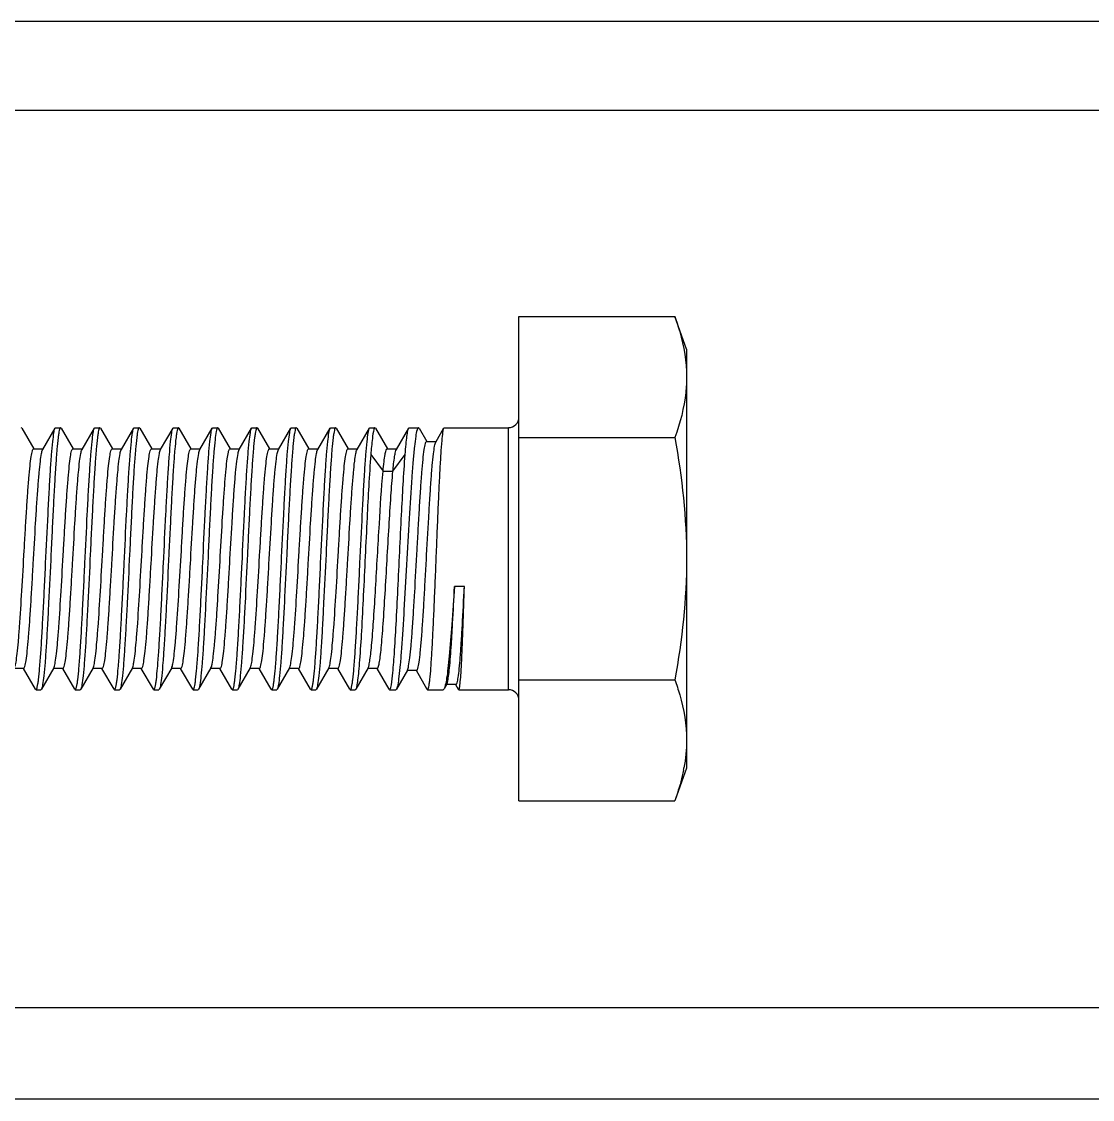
# Model space of a CAD drawing. Extents: x -409572 to -157272, y 600795 to 878326.
# Drawn here: x -392216.6 to -392007.6, y 801113.5 to 801323.7 of the extents above; entities that cross this region are included whole.
import ezdxf

# ---------------------------------------------------------------- set-up
doc = ezdxf.new("R2010")
doc.units = 0
doc.header["$LTSCALE"] = 1000
doc.header["$MEASUREMENT"] = 0
doc.layers.get('0').update_dxf_attribs({"linetype": 'CONTINUOUS'})

msp = doc.modelspace()

# ---------------------------------------------------------------- linework, layer by layer
for p, q in [((-391504.34, 801323.75), (-392408.27, 801323.74)), ((-391504.34, 801306.43), (-392219.41, 801306.43)), ((-392119.51, 801266.18), (-392089.1, 801266.18)), ((-392119.51, 801171.76), (-392119.51, 801266.18)), ((-392086.8, 801259.86), (-392089.1, 801266.18)), ((-392086.8, 801259.86), (-392086.8, 801178.08)), ((-392216.51, 801244.44), (-392216.61, 801244.52)), ((-392216.51, 801244.44), (-392214.16, 801240.38)), ((-392212.43, 801240.28), (-392210.01, 801244.44)), ((-392210.01, 801244.44), (-392209.91, 801244.52)), ((-392209.91, 801244.52), (-392208.95, 801244.52)), ((-392209.91, 801244.52), (-392208.95, 801244.52)), ((-392208.95, 801244.52), (-392208.96, 801244.52)), ((-392208.85, 801244.44), (-392208.95, 801244.52)), ((-392208.85, 801244.44), (-392206.5, 801240.38)), ((-392204.76, 801240.28), (-392202.34, 801244.44)), ((-392202.34, 801244.44), (-392202.24, 801244.52)), ((-392202.24, 801244.52), (-392201.28, 801244.52)), ((-392202.24, 801244.52), (-392201.28, 801244.52)), ((-392201.28, 801244.52), (-392201.29, 801244.52)), ((-392201.18, 801244.44), (-392201.28, 801244.52)), ((-392201.18, 801244.44), (-392198.83, 801240.38)), ((-392197.09, 801240.28), (-392194.67, 801244.44)), ((-392194.67, 801244.44), (-392194.57, 801244.52)), ((-392194.57, 801244.52), (-392193.61, 801244.52)), ((-392194.57, 801244.52), (-392193.61, 801244.52)), ((-392193.61, 801244.52), (-392193.63, 801244.52)), ((-392193.51, 801244.44), (-392193.61, 801244.52)), ((-392193.51, 801244.44), (-392191.16, 801240.38)), ((-392189.43, 801240.28), (-392187.01, 801244.44)), ((-392187.01, 801244.44), (-392186.91, 801244.52)), ((-392186.91, 801244.52), (-392185.95, 801244.52)), ((-392186.91, 801244.52), (-392185.95, 801244.52)), ((-392185.95, 801244.52), (-392185.96, 801244.52)), ((-392185.85, 801244.44), (-392185.95, 801244.52)), ((-392185.85, 801244.44), (-392183.5, 801240.38)), ((-392181.76, 801240.28), (-392179.34, 801244.44)), ((-392179.34, 801244.44), (-392179.24, 801244.52)), ((-392179.24, 801244.52), (-392178.28, 801244.52)), ((-392179.24, 801244.52), (-392178.35, 801244.52)), ((-392178.31, 801244.51), (-392178.35, 801244.49)), ((-392178.28, 801244.52), (-392178.31, 801244.51)), ((-392178.18, 801244.44), (-392178.28, 801244.52)), ((-392178.18, 801244.44), (-392175.83, 801240.38)), ((-392174.09, 801240.28), (-392171.68, 801244.44)), ((-392171.68, 801244.44), (-392171.64, 801244.49)), ((-392171.64, 801244.49), (-392171.61, 801244.51)), ((-392171.61, 801244.51), (-392171.57, 801244.52)), ((-392171.57, 801244.52), (-392170.61, 801244.52)), ((-392171.57, 801244.52), (-392170.61, 801244.52)), ((-392170.61, 801244.52), (-392170.63, 801244.52)), ((-392170.51, 801244.44), (-392170.61, 801244.52)), ((-392170.51, 801244.44), (-392168.16, 801240.38)), ((-392166.43, 801240.28), (-392164.01, 801244.44)), ((-392164.01, 801244.44), (-392163.91, 801244.52)), ((-392163.91, 801244.52), (-392162.95, 801244.52)), ((-392163.91, 801244.52), (-392162.95, 801244.52)), ((-392162.95, 801244.52), (-392162.96, 801244.52)), ((-392162.85, 801244.44), (-392162.95, 801244.52)), ((-392162.85, 801244.44), (-392160.5, 801240.38)), ((-392158.76, 801240.28), (-392156.34, 801244.44)), ((-392156.34, 801244.44), (-392156.24, 801244.52)), ((-392156.24, 801244.52), (-392155.28, 801244.52)), ((-392156.24, 801244.52), (-392155.28, 801244.52)), ((-392155.28, 801244.52), (-392155.3, 801244.52)), ((-392155.18, 801244.44), (-392155.28, 801244.52)), ((-392155.18, 801244.44), (-392152.83, 801240.38)), ((-392151.09, 801240.28), (-392148.68, 801244.44)), ((-392148.68, 801244.44), (-392148.58, 801244.52)), ((-392148.58, 801244.52), (-392147.61, 801244.52)), ((-392148.58, 801244.52), (-392147.61, 801244.52)), ((-392147.5, 801244.43), (-392147.61, 801244.52)), ((-392147.5, 801244.43), (-392145.16, 801240.4)), ((-392143.43, 801240.29), (-392141.01, 801244.44)), ((-392141.01, 801244.44), (-392140.92, 801244.52)), ((-392140.92, 801244.52), (-392139.12, 801244.52)), ((-392140.92, 801244.52), (-392139.12, 801244.52)), ((-392138.97, 801244.4), (-392139.12, 801244.52)), ((-392138.97, 801244.4), (-392137.49, 801241.85)), ((-392135.73, 801241.73), (-392134.14, 801244.47)), ((-392134.14, 801244.47), (-392134.08, 801244.52)), ((-392134.08, 801244.52), (-392121.55, 801244.52)), ((-392134.08, 801244.52), (-392121.55, 801244.52)), ((-392121.55, 801193.41), (-392121.55, 801244.52)), ((-392137.54, 801241.83), (-392135.68, 801241.83)), ((-392119.51, 801242.58), (-392089.1, 801242.58)), ((-392214.22, 801240.38), (-392212.37, 801240.38)), ((-392206.56, 801240.38), (-392204.7, 801240.38)), ((-392198.89, 801240.38), (-392197.03, 801240.38)), ((-392191.22, 801240.38), (-392189.37, 801240.38)), ((-392183.56, 801240.38), (-392181.7, 801240.38)), ((-392175.96, 801240.35), (-392175.89, 801240.38)), ((-392175.89, 801240.38), (-392174.03, 801240.38)), ((-392168.22, 801240.38), (-392166.37, 801240.38)), ((-392160.56, 801240.38), (-392158.7, 801240.38)), ((-392152.89, 801240.38), (-392151.03, 801240.38)), ((-392148.41, 801239.31), (-392146.02, 801236.01)), ((-392145.22, 801240.4), (-392143.37, 801240.4)), ((-392144.1, 801236.01), (-392141.7, 801239.31)), ((-392146.02, 801236.01), (-392144.1, 801236.01)), ((-392130.15, 801213.53), (-392132.07, 801213.53)), ((-392216.14, 801197.55), (-392218, 801197.55)), ((-392213.84, 801193.5), (-392216.2, 801197.55)), ((-392210.27, 801197.66), (-392212.68, 801193.5)), ((-392208.47, 801197.55), (-392210.33, 801197.55)), ((-392210.27, 801197.66), (-392210.21, 801197.79)), ((-392206.17, 801193.5), (-392208.53, 801197.55)), ((-392202.6, 801197.66), (-392205.01, 801193.5)), ((-392200.81, 801197.55), (-392202.66, 801197.55)), ((-392202.6, 801197.66), (-392202.54, 801197.79)), ((-392198.51, 801193.5), (-392200.87, 801197.55)), ((-392194.94, 801197.66), (-392197.35, 801193.5)), ((-392193.14, 801197.55), (-392195, 801197.55)), ((-392194.94, 801197.66), (-392194.88, 801197.78)), ((-392190.84, 801193.5), (-392193.2, 801197.55)), ((-392187.27, 801197.66), (-392189.68, 801193.5)), ((-392185.47, 801197.55), (-392187.33, 801197.55)), ((-392187.27, 801197.66), (-392187.21, 801197.78)), ((-392183.17, 801193.5), (-392185.53, 801197.55)), ((-392179.6, 801197.66), (-392182.01, 801193.5)), ((-392177.81, 801197.55), (-392179.66, 801197.55)), ((-392175.51, 801193.5), (-392177.87, 801197.55)), ((-392171.94, 801197.66), (-392174.35, 801193.5)), ((-392170.14, 801197.55), (-392172, 801197.55)), ((-392171.94, 801197.66), (-392171.89, 801197.77)), ((-392167.84, 801193.5), (-392170.2, 801197.55)), ((-392164.27, 801197.66), (-392166.68, 801193.5)), ((-392162.47, 801197.55), (-392164.33, 801197.55)), ((-392164.27, 801197.66), (-392164.22, 801197.76)), ((-392160.18, 801193.5), (-392162.53, 801197.55)), ((-392156.6, 801197.66), (-392159.01, 801193.5)), ((-392154.81, 801197.55), (-392156.66, 801197.55)), ((-392156.6, 801197.66), (-392156.56, 801197.76)), ((-392152.51, 801193.5), (-392154.87, 801197.55)), ((-392148.94, 801197.66), (-392151.35, 801193.5)), ((-392147.14, 801197.55), (-392149, 801197.55)), ((-392144.84, 801193.5), (-392147.2, 801197.55)), ((-392141.26, 801197.23), (-392143.41, 801193.52)), ((-392139.46, 801197.13), (-392141.32, 801197.13)), ((-392137.4, 801193.48), (-392139.52, 801197.13)), ((-392133.59, 801194.49), (-392134.12, 801193.57)), ((-392119.51, 801195.36), (-392089.1, 801195.36)), ((-392213.84, 801193.5), (-392213.74, 801193.41)), ((-392213.74, 801193.41), (-392213.73, 801193.42)), ((-392213.74, 801193.41), (-392212.78, 801193.41)), ((-392213.74, 801193.41), (-392212.78, 801193.41)), ((-392212.68, 801193.5), (-392212.78, 801193.41)), ((-392206.17, 801193.5), (-392206.07, 801193.41)), ((-392206.07, 801193.41), (-392206.06, 801193.42)), ((-392206.07, 801193.41), (-392205.11, 801193.41)), ((-392206.07, 801193.41), (-392205.11, 801193.41)), ((-392205.01, 801193.5), (-392205.11, 801193.41)), ((-392198.51, 801193.5), (-392198.41, 801193.41)), ((-392198.41, 801193.41), (-392198.39, 801193.42)), ((-392198.41, 801193.41), (-392197.45, 801193.41)), ((-392198.41, 801193.41), (-392197.45, 801193.41)), ((-392197.35, 801193.5), (-392197.45, 801193.41)), ((-392190.84, 801193.5), (-392190.74, 801193.41)), ((-392190.74, 801193.41), (-392190.73, 801193.42)), ((-392190.74, 801193.41), (-392189.78, 801193.41)), ((-392190.74, 801193.41), (-392189.78, 801193.41)), ((-392189.68, 801193.5), (-392189.78, 801193.41)), ((-392183.17, 801193.5), (-392183.07, 801193.41)), ((-392183.07, 801193.41), (-392183.06, 801193.42)), ((-392183.07, 801193.41), (-392182.11, 801193.41)), ((-392183.07, 801193.41), (-392182.11, 801193.41)), ((-392182.01, 801193.5), (-392182.11, 801193.41)), ((-392175.51, 801193.5), (-392175.41, 801193.41)), ((-392175.41, 801193.41), (-392175.39, 801193.42)), ((-392175.41, 801193.41), (-392174.45, 801193.41)), ((-392175.41, 801193.41), (-392174.45, 801193.41)), ((-392174.35, 801193.5), (-392174.45, 801193.41)), ((-392167.84, 801193.5), (-392167.74, 801193.41)), ((-392167.74, 801193.41), (-392167.73, 801193.42)), ((-392167.74, 801193.41), (-392166.78, 801193.41)), ((-392167.74, 801193.41), (-392166.78, 801193.41)), ((-392166.68, 801193.5), (-392166.78, 801193.41)), ((-392160.18, 801193.5), (-392160.08, 801193.41)), ((-392160.08, 801193.41), (-392160.06, 801193.42)), ((-392160.08, 801193.41), (-392159.12, 801193.41)), ((-392160.08, 801193.41), (-392159.12, 801193.41)), ((-392159.01, 801193.5), (-392159.12, 801193.41)), ((-392152.51, 801193.5), (-392152.41, 801193.41)), ((-392152.41, 801193.41), (-392152.39, 801193.42)), ((-392152.41, 801193.41), (-392151.45, 801193.41)), ((-392152.41, 801193.41), (-392151.45, 801193.41)), ((-392151.35, 801193.5), (-392151.45, 801193.41)), ((-392144.84, 801193.5), (-392144.74, 801193.41)), ((-392144.74, 801193.41), (-392143.54, 801193.41)), ((-392144.74, 801193.41), (-392143.54, 801193.41)), ((-392143.41, 801193.52), (-392143.54, 801193.41)), ((-392137.4, 801193.48), (-392137.32, 801193.41)), ((-392137.32, 801193.41), (-392137.31, 801193.42)), ((-392137.32, 801193.41), (-392134.3, 801193.41)), ((-392137.32, 801193.41), (-392134.3, 801193.41)), ((-392134.12, 801193.57), (-392134.3, 801193.41)), ((-392131.78, 801194.4), (-392133.64, 801194.4)), ((-392131.28, 801193.46), (-392131.81, 801194.37)), ((-392131.28, 801193.46), (-392131.23, 801193.41)), ((-392131.23, 801193.41), (-392131.23, 801193.42)), ((-392131.23, 801193.41), (-392121.55, 801193.41)), ((-392131.23, 801193.41), (-392121.55, 801193.41)), ((-392086.8, 801178.08), (-392089.1, 801171.76)), ((-392119.51, 801171.76), (-392089.1, 801171.76)), ((-391525.45, 801131.37), (-392219.43, 801131.37)), ((-391504.34, 801113.66), (-392402.96, 801113.48))]:
    msp.add_line(p, q)
for centre, radius, start, end in [((-392121.55, 801246.57), 2.04, 270, 0), ((-392121.55, 801191.37), 2.04, 0, 90), ((-392119.79, 801184.2), 33.04, 348.6931, 349.4725)]:
    msp.add_arc(centre, radius, start, end)
for points, knots in [([(-392089.1, 801266.18), (-392088.75, 801265.22), (-392087.48, 801261.41), (-392086.8, 801257.37), (-392086.8, 801254.38)], [0, 0, 0, 0, 0.255696, 1, 1, 1, 1]), ([(-392086.8, 801254.38), (-392086.8, 801253.39), (-392087.01, 801249.37), (-392088.06, 801245.42), (-392089.1, 801242.58)], [0, 0, 0, 0, 0.246324, 1, 1, 1, 1]), ([(-392213.73, 801193.42), (-392213.67, 801193.43), (-392213.57, 801193.64), (-392213.47, 801193.99), (-392213.36, 801194.61), (-392213.19, 801195.83), (-392213, 801197.89), (-392212.77, 801200.9), (-392212.55, 801204.57), (-392212.32, 801208.76), (-392212.09, 801213.31), (-392211.79, 801219.65), (-392211.49, 801225.91), (-392211.18, 801231.86), (-392210.96, 801235.74), (-392210.73, 801239.01), (-392210.52, 801241.57), (-392210.28, 801243.28), (-392210.16, 801244.18), (-392210.01, 801244.44)], [0, 0, 0, 0, 0.003606, 0.011247, 0.023193, 0.039402, 0.084085, 0.143776, 0.216348, 0.299195, 0.389329, 0.483501, 0.670341, 0.756263, 0.832981, 0.897738, 0.948217, 0.982646, 1, 1, 1, 1]), ([(-392208.96, 801244.52), (-392209.02, 801244.51), (-392209.12, 801244.3), (-392209.22, 801243.94), (-392209.33, 801243.33), (-392209.49, 801242.1), (-392209.69, 801240.05), (-392209.91, 801237.04), (-392210.14, 801233.37), (-392210.36, 801229.18), (-392210.59, 801224.63), (-392210.9, 801218.3), (-392211.19, 801212.04), (-392211.51, 801206.08), (-392211.73, 801202.2), (-392211.96, 801198.93), (-392212.16, 801196.37), (-392212.41, 801194.66), (-392212.53, 801193.76), (-392212.68, 801193.5)], [0, 0, 0, 0, 0.003611, 0.011257, 0.023206, 0.039418, 0.084102, 0.143789, 0.216352, 0.299187, 0.389308, 0.483467, 0.670284, 0.756201, 0.832919, 0.897682, 0.948173, 0.982621, 1, 1, 1, 1]), ([(-392206.06, 801193.42), (-392206, 801193.43), (-392205.9, 801193.64), (-392205.81, 801193.99), (-392205.69, 801194.61), (-392205.53, 801195.83), (-392205.33, 801197.89), (-392205.11, 801200.9), (-392204.88, 801204.57), (-392204.66, 801208.76), (-392204.43, 801213.31), (-392204.12, 801219.65), (-392203.83, 801225.91), (-392203.52, 801231.86), (-392203.29, 801235.74), (-392203.06, 801239.01), (-392202.86, 801241.57), (-392202.61, 801243.28), (-392202.49, 801244.18), (-392202.34, 801244.44)], [0, 0, 0, 0, 0.003605, 0.011245, 0.02319, 0.039399, 0.084083, 0.143774, 0.216346, 0.299192, 0.389329, 0.483503, 0.670341, 0.756263, 0.832983, 0.89774, 0.948218, 0.982646, 1, 1, 1, 1]), ([(-392201.29, 801244.52), (-392201.35, 801244.51), (-392201.45, 801244.3), (-392201.55, 801243.94), (-392201.66, 801243.33), (-392201.83, 801242.1), (-392202.02, 801240.05), (-392202.25, 801237.04), (-392202.47, 801233.37), (-392202.7, 801229.18), (-392202.93, 801224.63), (-392203.23, 801218.3), (-392203.53, 801212.04), (-392203.84, 801206.08), (-392204.06, 801202.2), (-392204.29, 801198.93), (-392204.5, 801196.37), (-392204.74, 801194.66), (-392204.86, 801193.76), (-392205.01, 801193.5)], [0, 0, 0, 0, 0.00361, 0.011255, 0.023204, 0.039415, 0.084097, 0.14378, 0.216342, 0.299177, 0.389299, 0.483455, 0.670274, 0.756194, 0.832913, 0.897676, 0.948169, 0.98262, 1, 1, 1, 1]), ([(-392198.39, 801193.42), (-392198.33, 801193.43), (-392198.24, 801193.64), (-392198.14, 801193.99), (-392198.03, 801194.61), (-392197.86, 801195.84), (-392197.66, 801197.89), (-392197.44, 801200.9), (-392197.22, 801204.57), (-392196.99, 801208.76), (-392196.76, 801213.31), (-392196.46, 801219.65), (-392196.16, 801225.91), (-392195.85, 801231.87), (-392195.62, 801235.74), (-392195.39, 801239.01), (-392195.19, 801241.57), (-392194.95, 801243.28), (-392194.82, 801244.18), (-392194.67, 801244.44)], [0, 0, 0, 0, 0.003606, 0.011248, 0.023195, 0.039406, 0.084093, 0.143786, 0.216358, 0.299206, 0.389346, 0.483519, 0.670351, 0.756273, 0.832991, 0.897744, 0.948219, 0.982646, 1, 1, 1, 1]), ([(-392193.63, 801244.52), (-392193.69, 801244.51), (-392193.78, 801244.3), (-392193.88, 801243.94), (-392193.99, 801243.33), (-392194.16, 801242.1), (-392194.36, 801240.05), (-392194.58, 801237.04), (-392194.81, 801233.37), (-392195.03, 801229.18), (-392195.26, 801224.62), (-392195.56, 801218.29), (-392195.86, 801212.04), (-392196.17, 801206.08), (-392196.4, 801202.2), (-392196.63, 801198.93), (-392196.83, 801196.37), (-392197.07, 801194.66), (-392197.2, 801193.76), (-392197.35, 801193.5)], [0, 0, 0, 0, 0.003613, 0.011261, 0.023214, 0.039428, 0.084117, 0.143805, 0.21637, 0.299211, 0.389338, 0.483496, 0.670304, 0.756216, 0.832931, 0.89769, 0.948176, 0.982622, 1, 1, 1, 1]), ([(-392190.73, 801193.42), (-392190.67, 801193.43), (-392190.57, 801193.64), (-392190.47, 801193.99), (-392190.36, 801194.61), (-392190.19, 801195.83), (-392190, 801197.89), (-392189.78, 801200.9), (-392189.55, 801204.57), (-392189.32, 801208.76), (-392189.1, 801213.31), (-392188.79, 801219.64), (-392188.5, 801225.9), (-392188.18, 801231.86), (-392187.96, 801235.74), (-392187.73, 801239.01), (-392187.53, 801241.57), (-392187.28, 801243.28), (-392187.16, 801244.18), (-392187.01, 801244.44)], [0, 0, 0, 0, 0.003605, 0.011245, 0.02319, 0.039398, 0.084078, 0.143767, 0.216337, 0.299182, 0.389315, 0.483487, 0.670329, 0.756258, 0.83298, 0.897737, 0.948214, 0.982645, 1, 1, 1, 1]), ([(-392185.96, 801244.52), (-392186.02, 801244.51), (-392186.12, 801244.3), (-392186.22, 801243.94), (-392186.33, 801243.33), (-392186.49, 801242.1), (-392186.69, 801240.05), (-392186.91, 801237.04), (-392187.14, 801233.37), (-392187.37, 801229.18), (-392187.59, 801224.63), (-392187.9, 801218.3), (-392188.19, 801212.04), (-392188.51, 801206.08), (-392188.73, 801202.2), (-392188.96, 801198.93), (-392189.16, 801196.37), (-392189.41, 801194.66), (-392189.53, 801193.76), (-392189.68, 801193.5)], [0, 0, 0, 0, 0.00361, 0.011255, 0.023204, 0.039414, 0.084096, 0.14378, 0.216342, 0.299175, 0.389295, 0.483453, 0.670272, 0.756195, 0.832918, 0.89768, 0.94817, 0.98262, 1, 1, 1, 1]), ([(-392183.06, 801193.42), (-392183, 801193.43), (-392182.91, 801193.64), (-392182.81, 801194), (-392182.69, 801194.61), (-392182.53, 801195.84), (-392182.33, 801197.89), (-392182.11, 801200.9), (-392181.88, 801204.57), (-392181.66, 801208.76), (-392181.43, 801213.32), (-392181.12, 801219.65), (-392180.83, 801225.91), (-392180.52, 801231.87), (-392180.29, 801235.74), (-392180.06, 801239.01), (-392179.86, 801241.57), (-392179.62, 801243.28), (-392179.49, 801244.18), (-392179.34, 801244.44)], [0, 0, 0, 0, 0.003608, 0.011251, 0.0232, 0.039412, 0.0841, 0.143792, 0.216367, 0.299219, 0.389359, 0.483531, 0.670361, 0.756279, 0.832994, 0.897747, 0.94822, 0.982647, 1, 1, 1, 1]), ([(-392178.35, 801244.49), (-392178.41, 801244.42), (-392178.49, 801244.17), (-392178.66, 801243.42), (-392178.84, 801241.93), (-392179.07, 801239.56), (-392179.28, 801236.46), (-392179.51, 801232.76), (-392179.73, 801228.56), (-392179.96, 801224.03), (-392180.25, 801217.78), (-392180.55, 801211.63), (-392180.86, 801205.78), (-392181.08, 801201.99), (-392181.3, 801198.8), (-392181.5, 801196.31), (-392181.74, 801194.64), (-392181.87, 801193.75), (-392182.01, 801193.5)], [0, 0, 0, 0, 0.005244, 0.014609, 0.045815, 0.092875, 0.154195, 0.22765, 0.310678, 0.400368, 0.493572, 0.677434, 0.761652, 0.836715, 0.899999, 0.949307, 0.982964, 1, 1, 1, 1]), ([(-392175.39, 801193.42), (-392175.33, 801193.43), (-392175.24, 801193.64), (-392175.14, 801193.99), (-392175.03, 801194.61), (-392174.86, 801195.83), (-392174.67, 801197.89), (-392174.44, 801200.9), (-392174.22, 801204.57), (-392173.99, 801208.75), (-392173.76, 801213.31), (-392173.46, 801219.64), (-392173.16, 801225.9), (-392172.85, 801231.86), (-392172.63, 801235.74), (-392172.4, 801239.01), (-392172.19, 801241.57), (-392171.95, 801243.28), (-392171.82, 801244.18), (-392171.68, 801244.44)], [0, 0, 0, 0, 0.003598, 0.011231, 0.023168, 0.039371, 0.084041, 0.143721, 0.216288, 0.299135, 0.389272, 0.483446, 0.670301, 0.756235, 0.832961, 0.897725, 0.94821, 0.982644, 1, 1, 1, 1]), ([(-392170.63, 801244.52), (-392170.69, 801244.51), (-392170.78, 801244.3), (-392170.88, 801243.94), (-392170.99, 801243.33), (-392171.16, 801242.1), (-392171.36, 801240.05), (-392171.58, 801237.04), (-392171.81, 801233.37), (-392172.03, 801229.18), (-392172.26, 801224.63), (-392172.56, 801218.3), (-392172.86, 801212.04), (-392173.17, 801206.08), (-392173.4, 801202.2), (-392173.63, 801198.93), (-392173.83, 801196.37), (-392174.07, 801194.66), (-392174.2, 801193.76), (-392174.35, 801193.5)], [0, 0, 0, 0, 0.00361, 0.011255, 0.023204, 0.039415, 0.0841, 0.143787, 0.21635, 0.299184, 0.389308, 0.483468, 0.670284, 0.7562, 0.83292, 0.897683, 0.948173, 0.982621, 1, 1, 1, 1]), ([(-392167.73, 801193.42), (-392167.67, 801193.43), (-392167.57, 801193.64), (-392167.47, 801193.99), (-392167.36, 801194.61), (-392167.19, 801195.83), (-392167, 801197.89), (-392166.78, 801200.9), (-392166.55, 801204.57), (-392166.32, 801208.76), (-392166.1, 801213.31), (-392165.79, 801219.65), (-392165.5, 801225.91), (-392165.18, 801231.86), (-392164.96, 801235.74), (-392164.73, 801239.01), (-392164.53, 801241.57), (-392164.28, 801243.28), (-392164.16, 801244.18), (-392164.01, 801244.44)], [0, 0, 0, 0, 0.003606, 0.011247, 0.023192, 0.039401, 0.084085, 0.143776, 0.216348, 0.299195, 0.38933, 0.483503, 0.670342, 0.756264, 0.832982, 0.897739, 0.948217, 0.982647, 1, 1, 1, 1]), ([(-392162.96, 801244.52), (-392163.02, 801244.51), (-392163.12, 801244.3), (-392163.22, 801243.94), (-392163.33, 801243.33), (-392163.5, 801242.1), (-392163.69, 801240.05), (-392163.91, 801237.04), (-392164.14, 801233.37), (-392164.37, 801229.18), (-392164.59, 801224.63), (-392164.9, 801218.3), (-392165.19, 801212.04), (-392165.51, 801206.08), (-392165.73, 801202.2), (-392165.96, 801198.93), (-392166.16, 801196.37), (-392166.41, 801194.66), (-392166.53, 801193.76), (-392166.68, 801193.5)], [0, 0, 0, 0, 0.003611, 0.011257, 0.023206, 0.039418, 0.084102, 0.143788, 0.216352, 0.299187, 0.389308, 0.483466, 0.670283, 0.7562, 0.832918, 0.897681, 0.948172, 0.982621, 1, 1, 1, 1]), ([(-392160.06, 801193.42), (-392160, 801193.43), (-392159.91, 801193.64), (-392159.81, 801193.99), (-392159.69, 801194.61), (-392159.53, 801195.83), (-392159.33, 801197.89), (-392159.11, 801200.9), (-392158.88, 801204.57), (-392158.66, 801208.76), (-392158.43, 801213.31), (-392158.13, 801219.65), (-392157.83, 801225.91), (-392157.52, 801231.86), (-392157.29, 801235.74), (-392157.06, 801239.01), (-392156.86, 801241.57), (-392156.62, 801243.28), (-392156.49, 801244.18), (-392156.34, 801244.44)], [0, 0, 0, 0, 0.003604, 0.011244, 0.023189, 0.039398, 0.084081, 0.143773, 0.216344, 0.29919, 0.389328, 0.483502, 0.67034, 0.756263, 0.832984, 0.89774, 0.948217, 0.982646, 1, 1, 1, 1]), ([(-392155.3, 801244.52), (-392155.36, 801244.51), (-392155.45, 801244.3), (-392155.55, 801243.94), (-392155.66, 801243.33), (-392155.83, 801242.1), (-392156.02, 801240.05), (-392156.25, 801237.04), (-392156.47, 801233.37), (-392156.7, 801229.18), (-392156.93, 801224.63), (-392157.23, 801218.3), (-392157.53, 801212.04), (-392157.84, 801206.08), (-392158.06, 801202.2), (-392158.29, 801198.93), (-392158.5, 801196.37), (-392158.74, 801194.66), (-392158.87, 801193.76), (-392159.01, 801193.5)], [0, 0, 0, 0, 0.00361, 0.011255, 0.023205, 0.039416, 0.084097, 0.143781, 0.216343, 0.299178, 0.3893, 0.483456, 0.670274, 0.756195, 0.832914, 0.897676, 0.948169, 0.98262, 1, 1, 1, 1]), ([(-392152.39, 801193.42), (-392152.33, 801193.43), (-392152.24, 801193.64), (-392152.14, 801193.99), (-392152.03, 801194.61), (-392151.86, 801195.84), (-392151.67, 801197.89), (-392151.44, 801200.9), (-392151.22, 801204.57), (-392150.99, 801208.76), (-392150.76, 801213.31), (-392150.46, 801219.65), (-392150.16, 801225.91), (-392149.85, 801231.87), (-392149.63, 801235.74), (-392149.4, 801239.01), (-392149.19, 801241.57), (-392148.95, 801243.28), (-392148.82, 801244.18), (-392148.68, 801244.44)], [0, 0, 0, 0, 0.003606, 0.011247, 0.023194, 0.039404, 0.084092, 0.143784, 0.216355, 0.299204, 0.389343, 0.483517, 0.670349, 0.756272, 0.83299, 0.897744, 0.948219, 0.982646, 1, 1, 1, 1]), ([(-392147.81, 801244.19), (-392147.98, 801243.62), (-392148.17, 801241.98), (-392148.33, 801240.36), (-392148.41, 801239.31)], [0, 0, 0, 0, 0.35995, 1, 1, 1, 1]), ([(-392147.61, 801244.52), (-392147.63, 801244.52), (-392147.75, 801244.45), (-392147.78, 801244.3), (-392147.81, 801244.19)], [0, 0, 0, 0, 0.135051, 1, 1, 1, 1]), ([(-392139.39, 801244.09), (-392139.51, 801243.69), (-392139.7, 801242.61), (-392139.94, 801240.63), (-392140.19, 801237.96), (-392140.55, 801233.28), (-392140.96, 801226.49), (-392141.44, 801217.84), (-392141.84, 801210.53), (-392142.17, 801205.04), (-392142.41, 801201.5), (-392142.66, 801198.53), (-392142.88, 801196.19), (-392143.12, 801194.61), (-392143.27, 801193.77), (-392143.41, 801193.52)], [0, 0, 0, 0, 0.024854, 0.064557, 0.117968, 0.183425, 0.34188, 0.519926, 0.695025, 0.774452, 0.845022, 0.904492, 0.95099, 0.983092, 1, 1, 1, 1]), ([(-392141.7, 801239.31), (-392141.65, 801239.97), (-392141.55, 801241.15), (-392141.39, 801242.68), (-392141.22, 801243.72), (-392141.11, 801244.27), (-392141.01, 801244.44)], [0, 0, 0, 0, 0.384742, 0.682919, 0.888847, 1, 1, 1, 1]), ([(-392139.12, 801244.52), (-392139.14, 801244.52), (-392139.31, 801244.43), (-392139.34, 801244.24), (-392139.39, 801244.09)], [0, 0, 0, 0, 0.138496, 1, 1, 1, 1]), ([(-392137.31, 801193.42), (-392137.25, 801193.43), (-392137.17, 801193.65), (-392137.08, 801194), (-392136.98, 801194.62), (-392136.83, 801195.86), (-392136.66, 801197.94), (-392136.46, 801200.97), (-392136.27, 801204.68), (-392136.07, 801208.9), (-392135.88, 801213.49), (-392135.68, 801218.28), (-392135.49, 801223.1), (-392135.29, 801227.76), (-392135.1, 801232.11), (-392134.92, 801235.97), (-392134.72, 801239.21), (-392134.57, 801241.73), (-392134.35, 801243.37), (-392134.28, 801244.24), (-392134.14, 801244.47)], [0, 0, 0, 0, 0.003479, 0.011119, 0.023138, 0.039478, 0.084569, 0.144819, 0.218054, 0.30161, 0.392438, 0.487225, 0.582511, 0.674818, 0.760772, 0.837237, 0.901428, 0.951015, 0.984221, 1, 1, 1, 1]), ([(-392141.26, 801197.23), (-392141.12, 801197.48), (-392140.98, 801198.31), (-392140.74, 801199.89), (-392140.53, 801202.2), (-392140.3, 801205.13), (-392140.07, 801208.59), (-392139.75, 801213.85), (-392139.46, 801219.35), (-392139.15, 801224.88), (-392138.92, 801228.83), (-392138.7, 801232.43), (-392138.47, 801235.57), (-392138.25, 801238.13), (-392138.05, 801240.01), (-392137.84, 801241.17), (-392137.7, 801241.67), (-392137.59, 801241.83), (-392137.54, 801241.83)], [0, 0, 0, 0, 0.018969, 0.055155, 0.107429, 0.173883, 0.252061, 0.339075, 0.526651, 0.6204, 0.709614, 0.791122, 0.862062, 0.919981, 0.962927, 0.989567, 0.996641, 1, 1, 1, 1]), ([(-392139.46, 801197.13), (-392139.41, 801197.13), (-392139.3, 801197.29), (-392139.14, 801197.82), (-392138.93, 801199.02), (-392138.72, 801200.97), (-392138.49, 801203.61), (-392138.26, 801206.82), (-392138.03, 801210.49), (-392137.81, 801214.48), (-392137.5, 801220.02), (-392137.2, 801225.49), (-392136.89, 801230.7), (-392136.67, 801234.08), (-392136.44, 801236.94), (-392136.24, 801239.18), (-392136, 801240.69), (-392135.87, 801241.5), (-392135.73, 801241.73)], [0, 0, 0, 0, 0.003512, 0.010895, 0.03862, 0.083116, 0.142813, 0.21551, 0.298517, 0.388779, 0.482991, 0.669589, 0.75528, 0.831778, 0.896415, 0.946979, 0.981812, 1, 1, 1, 1]), ([(-392217.87, 801197.8), (-392217.75, 801198.11), (-392217.6, 801199), (-392217.38, 801200.65), (-392217.16, 801202.95), (-392216.85, 801207.02), (-392216.48, 801212.97), (-392216.12, 801219.27), (-392215.82, 801224.46), (-392215.6, 801228.17), (-392215.38, 801231.55), (-392215.16, 801234.49), (-392214.94, 801236.9), (-392214.73, 801238.67), (-392214.53, 801239.76), (-392214.38, 801240.24), (-392214.27, 801240.38), (-392214.22, 801240.38)], [0, 0, 0, 0, 0.023243, 0.062653, 0.117029, 0.184534, 0.349259, 0.534218, 0.626347, 0.713963, 0.794028, 0.863772, 0.920792, 0.963153, 0.989511, 0.996558, 1, 1, 1, 1]), ([(-392216.14, 801197.55), (-392216.09, 801197.55), (-392215.98, 801197.7), (-392215.83, 801198.2), (-392215.62, 801199.33), (-392215.41, 801201.16), (-392215.19, 801203.65), (-392214.96, 801206.68), (-392214.74, 801210.16), (-392214.51, 801213.96), (-392214.21, 801219.25), (-392213.91, 801224.5), (-392213.6, 801229.51), (-392213.37, 801232.79), (-392213.15, 801235.57), (-392212.94, 801237.76), (-392212.7, 801239.25), (-392212.56, 801240.05), (-392212.43, 801240.28)], [0, 0, 0, 0, 0.003516, 0.010771, 0.037949, 0.081609, 0.140308, 0.211978, 0.294061, 0.383613, 0.477416, 0.664254, 0.750571, 0.827952, 0.893624, 0.945254, 0.981055, 1, 1, 1, 1]), ([(-392210.21, 801197.79), (-392210.09, 801198.1), (-392209.93, 801198.99), (-392209.71, 801200.63), (-392209.5, 801202.93), (-392209.18, 801207), (-392208.81, 801212.95), (-392208.46, 801219.25), (-392208.16, 801224.45), (-392207.94, 801228.15), (-392207.71, 801231.54), (-392207.49, 801234.49), (-392207.27, 801236.9), (-392207.07, 801238.67), (-392206.87, 801239.76), (-392206.72, 801240.24), (-392206.61, 801240.38), (-392206.56, 801240.38)], [0, 0, 0, 0, 0.023104, 0.0624, 0.116688, 0.184136, 0.348829, 0.533848, 0.62603, 0.713708, 0.793837, 0.863642, 0.920716, 0.963118, 0.989503, 0.996556, 1, 1, 1, 1]), ([(-392208.47, 801197.55), (-392208.42, 801197.55), (-392208.31, 801197.7), (-392208.16, 801198.2), (-392207.96, 801199.33), (-392207.75, 801201.16), (-392207.52, 801203.65), (-392207.3, 801206.68), (-392207.07, 801210.16), (-392206.84, 801213.96), (-392206.54, 801219.25), (-392206.24, 801224.5), (-392205.93, 801229.51), (-392205.71, 801232.79), (-392205.48, 801235.57), (-392205.27, 801237.76), (-392205.04, 801239.25), (-392204.9, 801240.05), (-392204.76, 801240.28)], [0, 0, 0, 0, 0.003516, 0.010771, 0.037949, 0.081609, 0.140308, 0.211978, 0.294061, 0.383613, 0.477416, 0.664254, 0.750571, 0.827952, 0.893624, 0.945254, 0.981055, 1, 1, 1, 1]), ([(-392202.54, 801197.79), (-392202.42, 801198.09), (-392202.27, 801198.98), (-392202.05, 801200.62), (-392201.84, 801202.91), (-392201.52, 801206.98), (-392201.15, 801212.93), (-392200.79, 801219.23), (-392200.49, 801224.43), (-392200.27, 801228.14), (-392200.05, 801231.53), (-392199.83, 801234.48), (-392199.61, 801236.9), (-392199.4, 801238.67), (-392199.2, 801239.76), (-392199.05, 801240.24), (-392198.94, 801240.38), (-392198.89, 801240.38)], [0, 0, 0, 0, 0.022966, 0.062146, 0.116347, 0.183737, 0.348398, 0.533478, 0.625714, 0.713453, 0.793647, 0.863513, 0.92064, 0.963083, 0.989493, 0.996554, 1, 1, 1, 1]), ([(-392200.81, 801197.55), (-392200.76, 801197.55), (-392200.64, 801197.7), (-392200.49, 801198.2), (-392200.29, 801199.33), (-392200.08, 801201.16), (-392199.86, 801203.65), (-392199.63, 801206.68), (-392199.4, 801210.16), (-392199.18, 801213.96), (-392198.87, 801219.25), (-392198.58, 801224.5), (-392198.27, 801229.51), (-392198.04, 801232.79), (-392197.81, 801235.57), (-392197.6, 801237.76), (-392197.37, 801239.25), (-392197.23, 801240.05), (-392197.09, 801240.28)], [0, 0, 0, 0, 0.003516, 0.010771, 0.037949, 0.081609, 0.140308, 0.211978, 0.294061, 0.383613, 0.477416, 0.664254, 0.750571, 0.827952, 0.893624, 0.945254, 0.981055, 1, 1, 1, 1]), ([(-392194.88, 801197.78), (-392194.76, 801198.09), (-392194.6, 801198.97), (-392194.38, 801200.6), (-392194.17, 801202.89), (-392193.85, 801206.96), (-392193.48, 801212.91), (-392193.13, 801219.21), (-392192.83, 801224.42), (-392192.6, 801228.13), (-392192.38, 801231.52), (-392192.16, 801234.47), (-392191.94, 801236.89), (-392191.73, 801238.67), (-392191.53, 801239.76), (-392191.38, 801240.24), (-392191.27, 801240.38), (-392191.22, 801240.38)], [0, 0, 0, 0, 0.022827, 0.061892, 0.116006, 0.183337, 0.347966, 0.533107, 0.625396, 0.713197, 0.793455, 0.863383, 0.920563, 0.963048, 0.989484, 0.996552, 1, 1, 1, 1]), ([(-392193.14, 801197.55), (-392193.09, 801197.55), (-392192.98, 801197.7), (-392192.83, 801198.2), (-392192.62, 801199.33), (-392192.41, 801201.16), (-392192.19, 801203.65), (-392191.96, 801206.68), (-392191.74, 801210.16), (-392191.51, 801213.96), (-392191.21, 801219.25), (-392190.91, 801224.5), (-392190.6, 801229.51), (-392190.37, 801232.79), (-392190.15, 801235.57), (-392189.94, 801237.76), (-392189.71, 801239.25), (-392189.56, 801240.05), (-392189.43, 801240.28)], [0, 0, 0, 0, 0.003516, 0.010771, 0.037949, 0.081609, 0.140308, 0.211978, 0.294061, 0.383613, 0.477416, 0.664254, 0.750571, 0.827952, 0.893624, 0.945254, 0.981055, 1, 1, 1, 1]), ([(-392187.21, 801197.78), (-392187.1, 801198.08), (-392186.94, 801198.95), (-392186.72, 801200.59), (-392186.51, 801202.87), (-392186.19, 801206.94), (-392185.82, 801212.89), (-392185.46, 801219.19), (-392185.16, 801224.4), (-392184.94, 801228.12), (-392184.72, 801231.51), (-392184.49, 801234.47), (-392184.27, 801236.89), (-392184.07, 801238.66), (-392183.87, 801239.76), (-392183.72, 801240.24), (-392183.61, 801240.38), (-392183.56, 801240.38)], [0, 0, 0, 0, 0.022688, 0.061638, 0.115664, 0.182937, 0.347534, 0.532736, 0.625078, 0.712941, 0.793264, 0.863253, 0.920487, 0.963013, 0.989475, 0.996549, 1, 1, 1, 1]), ([(-392185.47, 801197.55), (-392185.42, 801197.55), (-392185.31, 801197.7), (-392185.16, 801198.2), (-392184.96, 801199.33), (-392184.75, 801201.16), (-392184.52, 801203.65), (-392184.3, 801206.68), (-392184.07, 801210.16), (-392183.84, 801213.96), (-392183.54, 801219.25), (-392183.24, 801224.5), (-392182.93, 801229.51), (-392182.71, 801232.79), (-392182.48, 801235.57), (-392182.27, 801237.76), (-392182.04, 801239.25), (-392181.9, 801240.05), (-392181.76, 801240.28)], [0, 0, 0, 0, 0.003516, 0.010771, 0.037949, 0.081609, 0.140308, 0.211978, 0.294061, 0.383613, 0.477416, 0.664254, 0.750571, 0.827952, 0.893624, 0.945254, 0.981055, 1, 1, 1, 1]), ([(-392179.6, 801197.66), (-392179.47, 801197.89), (-392179.33, 801198.66), (-392179.1, 801200.11), (-392178.9, 801202.23), (-392178.67, 801204.93), (-392178.45, 801208.12), (-392178.15, 801213.01), (-392177.78, 801219.42), (-392177.42, 801225.81), (-392177.11, 801230.61), (-392176.89, 801233.7), (-392176.66, 801236.26), (-392176.47, 801238.25), (-392176.23, 801239.51), (-392176.11, 801240.21), (-392175.96, 801240.35)], [0, 0, 0, 0, 0.018521, 0.053335, 0.103489, 0.167313, 0.24262, 0.326812, 0.509979, 0.691635, 0.773988, 0.846813, 0.907599, 0.95427, 0.985299, 1, 1, 1, 1]), ([(-392177.81, 801197.55), (-392177.76, 801197.55), (-392177.65, 801197.7), (-392177.49, 801198.2), (-392177.29, 801199.33), (-392177.08, 801201.16), (-392176.86, 801203.65), (-392176.63, 801206.68), (-392176.4, 801210.16), (-392176.18, 801213.96), (-392175.87, 801219.25), (-392175.58, 801224.5), (-392175.27, 801229.51), (-392175.04, 801232.79), (-392174.81, 801235.57), (-392174.6, 801237.76), (-392174.37, 801239.25), (-392174.23, 801240.05), (-392174.09, 801240.28)], [0, 0, 0, 0, 0.003515, 0.010771, 0.037948, 0.081607, 0.140304, 0.211972, 0.294053, 0.383603, 0.477405, 0.664241, 0.750559, 0.82794, 0.893613, 0.945246, 0.981049, 1, 1, 1, 1]), ([(-392171.89, 801197.77), (-392171.77, 801198.06), (-392171.61, 801198.93), (-392171.39, 801200.56), (-392171.18, 801202.83), (-392170.86, 801206.9), (-392170.49, 801212.84), (-392170.13, 801219.15), (-392169.83, 801224.37), (-392169.61, 801228.09), (-392169.38, 801231.49), (-392169.16, 801234.45), (-392168.94, 801236.88), (-392168.73, 801238.66), (-392168.53, 801239.76), (-392168.38, 801240.24), (-392168.27, 801240.38), (-392168.22, 801240.38)], [0, 0, 0, 0, 0.022411, 0.061128, 0.114979, 0.182135, 0.346668, 0.531991, 0.624441, 0.712428, 0.79288, 0.862992, 0.920333, 0.962942, 0.989457, 0.996545, 1, 1, 1, 1]), ([(-392170.14, 801197.55), (-392170.09, 801197.55), (-392169.98, 801197.7), (-392169.83, 801198.2), (-392169.62, 801199.33), (-392169.41, 801201.16), (-392169.19, 801203.65), (-392168.97, 801206.68), (-392168.74, 801210.16), (-392168.51, 801213.96), (-392168.21, 801219.25), (-392167.91, 801224.5), (-392167.6, 801229.51), (-392167.38, 801232.79), (-392167.15, 801235.57), (-392166.94, 801237.76), (-392166.71, 801239.25), (-392166.56, 801240.05), (-392166.43, 801240.28)], [0, 0, 0, 0, 0.003515, 0.010772, 0.037949, 0.081609, 0.140308, 0.211978, 0.294061, 0.383612, 0.477416, 0.664253, 0.750571, 0.827952, 0.893624, 0.945254, 0.981055, 1, 1, 1, 1]), ([(-392164.22, 801197.76), (-392164.1, 801198.06), (-392163.95, 801198.92), (-392163.72, 801200.54), (-392163.51, 801202.81), (-392163.19, 801206.88), (-392162.82, 801212.82), (-392162.47, 801219.13), (-392162.17, 801224.36), (-392161.94, 801228.08), (-392161.72, 801231.48), (-392161.5, 801234.45), (-392161.27, 801236.88), (-392161.07, 801238.66), (-392160.87, 801239.76), (-392160.72, 801240.24), (-392160.61, 801240.38), (-392160.56, 801240.38)], [0, 0, 0, 0, 0.022272, 0.060873, 0.114636, 0.181733, 0.346234, 0.531618, 0.624122, 0.712171, 0.792687, 0.862862, 0.920257, 0.962907, 0.989448, 0.996542, 1, 1, 1, 1]), ([(-392162.47, 801197.55), (-392162.42, 801197.55), (-392162.31, 801197.7), (-392162.16, 801198.2), (-392161.96, 801199.33), (-392161.75, 801201.16), (-392161.52, 801203.65), (-392161.3, 801206.68), (-392161.07, 801210.16), (-392160.84, 801213.96), (-392160.54, 801219.25), (-392160.25, 801224.5), (-392159.93, 801229.51), (-392159.71, 801232.79), (-392159.48, 801235.57), (-392159.27, 801237.76), (-392159.04, 801239.25), (-392158.9, 801240.05), (-392158.76, 801240.28)], [0, 0, 0, 0, 0.003515, 0.010772, 0.037949, 0.081609, 0.140308, 0.211978, 0.294061, 0.383612, 0.477415, 0.664253, 0.750571, 0.827952, 0.893624, 0.945254, 0.981055, 1, 1, 1, 1]), ([(-392156.56, 801197.76), (-392156.44, 801198.05), (-392156.28, 801198.91), (-392156.06, 801200.52), (-392155.85, 801202.79), (-392155.53, 801206.85), (-392155.16, 801212.8), (-392154.8, 801219.12), (-392154.5, 801224.34), (-392154.28, 801228.07), (-392154.05, 801231.47), (-392153.83, 801234.44), (-392153.61, 801236.87), (-392153.4, 801238.66), (-392153.2, 801239.76), (-392153.05, 801240.24), (-392152.94, 801240.38), (-392152.89, 801240.38)], [0, 0, 0, 0, 0.022133, 0.060618, 0.114292, 0.181331, 0.345799, 0.531244, 0.623802, 0.711913, 0.792495, 0.862731, 0.920179, 0.962872, 0.989439, 0.99654, 1, 1, 1, 1]), ([(-392154.81, 801197.55), (-392154.76, 801197.55), (-392154.65, 801197.7), (-392154.49, 801198.2), (-392154.29, 801199.33), (-392154.08, 801201.16), (-392153.86, 801203.65), (-392153.63, 801206.68), (-392153.41, 801210.16), (-392153.18, 801213.96), (-392152.87, 801219.25), (-392152.58, 801224.5), (-392152.27, 801229.51), (-392152.04, 801232.79), (-392151.81, 801235.57), (-392151.61, 801237.76), (-392151.37, 801239.25), (-392151.23, 801240.05), (-392151.09, 801240.28)], [0, 0, 0, 0, 0.003515, 0.010772, 0.037949, 0.081609, 0.140308, 0.211978, 0.294061, 0.383612, 0.477415, 0.664253, 0.750571, 0.827952, 0.893624, 0.945254, 0.981055, 1, 1, 1, 1]), ([(-392148.41, 801239.31), (-392148.73, 801235.2), (-392149.07, 801228.56), (-392149.51, 801219.4), (-392149.86, 801212.03), (-392150.21, 801205.28), (-392150.51, 801200.33), (-392150.78, 801197.14), (-392150.94, 801195.44), (-392151.13, 801194.29), (-392151.24, 801193.68), (-392151.35, 801193.5)], [0, 0, 0, 0, 0.269192, 0.433946, 0.599559, 0.751167, 0.875181, 0.923254, 0.96054, 0.986252, 1, 1, 1, 1]), ([(-392146.02, 801236.01), (-392145.96, 801236.64), (-392145.85, 801237.71), (-392145.66, 801239.15), (-392145.5, 801239.88), (-392145.34, 801240.4), (-392145.22, 801240.4)], [0, 0, 0, 0, 0.420495, 0.7305, 0.923007, 1, 1, 1, 1]), ([(-392144.53, 801193.81), (-392144.32, 801194.57), (-392144.11, 801196.78), (-392143.76, 801200.88), (-392143.44, 801206.5), (-392143.1, 801213.15), (-392142.77, 801220.28), (-392142.34, 801229.06), (-392142.01, 801235.39), (-392141.7, 801239.31)], [0, 0, 0, 0, 0.051689, 0.144713, 0.271544, 0.421712, 0.582779, 0.741399, 1, 1, 1, 1]), ([(-392144.1, 801236.01), (-392144.01, 801236.98), (-392143.89, 801238.26), (-392143.63, 801239.67), (-392143.51, 801240.14), (-392143.43, 801240.29)], [0, 0, 0, 0, 0.671595, 0.880111, 1, 1, 1, 1]), ([(-392148.94, 801197.66), (-392148.84, 801197.83), (-392148.72, 801198.36), (-392148.54, 801199.36), (-392148.37, 801200.81), (-392148.11, 801203.51), (-392147.81, 801207.67), (-392147.46, 801213.31), (-392147.12, 801219.45), (-392146.67, 801227.08), (-392146.34, 801232.6), (-392146.02, 801236.01)], [0, 0, 0, 0, 0.015086, 0.041871, 0.07998, 0.128634, 0.253127, 0.404426, 0.569162, 0.732754, 1, 1, 1, 1]), ([(-392147.14, 801197.55), (-392147.03, 801197.55), (-392146.88, 801198.03), (-392146.73, 801198.7), (-392146.54, 801200.02), (-392146.36, 801201.71), (-392146.18, 801203.85), (-392145.92, 801207.36), (-392145.6, 801212.35), (-392145.24, 801218.69), (-392144.88, 801225.05), (-392144.52, 801230.83), (-392144.25, 801234.42), (-392144.1, 801236.01)], [0, 0, 0, 0, 0.008312, 0.028859, 0.061939, 0.106893, 0.162683, 0.227987, 0.380684, 0.550376, 0.720797, 0.875605, 1, 1, 1, 1]), ([(-392132.07, 801213.53), (-392132.24, 801211.06), (-392132.55, 801206.54), (-392132.97, 801201.21), (-392133.34, 801197.72), (-392133.57, 801195.82), (-392133.82, 801194.5), (-392133.99, 801193.79), (-392134.12, 801193.57)], [0, 0, 0, 0, 0.369025, 0.676578, 0.797829, 0.893394, 0.961137, 1, 1, 1, 1]), ([(-392133.59, 801194.49), (-392133.48, 801194.68), (-392133.36, 801195.32), (-392133.17, 801196.53), (-392132.99, 801198.32), (-392132.8, 801200.6), (-392132.62, 801203.34), (-392132.36, 801207.7), (-392132.19, 801211.14), (-392132.07, 801213.53)], [0, 0, 0, 0, 0.03477, 0.099862, 0.194036, 0.315014, 0.459836, 0.624963, 1, 1, 1, 1]), ([(-392131.78, 801194.4), (-392131.73, 801194.4), (-392131.63, 801194.53), (-392131.5, 801194.98), (-392131.32, 801196.01), (-392131.13, 801197.67), (-392130.94, 801199.96), (-392130.74, 801202.77), (-392130.46, 801207.36), (-392130.28, 801210.99), (-392130.15, 801213.53)], [0, 0, 0, 0, 0.007029, 0.021662, 0.076602, 0.165188, 0.285057, 0.432865, 0.604499, 1, 1, 1, 1]), ([(-392131.23, 801193.42), (-392131.18, 801193.43), (-392131.14, 801193.6), (-392131.07, 801193.86), (-392131.01, 801194.35), (-392130.91, 801195.31), (-392130.79, 801196.93), (-392130.66, 801199.33), (-392130.53, 801202.28), (-392130.41, 801205.71), (-392130.28, 801209.51), (-392130.2, 801212.16), (-392130.15, 801213.53)], [0, 0, 0, 0, 0.006463, 0.021259, 0.044741, 0.076818, 0.165921, 0.286162, 0.434178, 0.605806, 0.79621, 1, 1, 1, 1]), ([(-392089.1, 801195.36), (-392088.75, 801194.4), (-392087.48, 801190.59), (-392086.8, 801186.55), (-392086.8, 801183.56)], [0, 0, 0, 0, 0.255696, 1, 1, 1, 1]), ([(-392144.74, 801193.41), (-392144.69, 801193.41), (-392144.59, 801193.58), (-392144.55, 801193.71), (-392144.53, 801193.81)], [0, 0, 0, 0, 0.316243, 1, 1, 1, 1]), ([(-392087.39, 801177.72), (-392087.69, 801176.2), (-392088.24, 801174.2), (-392088.92, 801172.25), (-392089.1, 801171.76)], [0, 0, 0, 0, 0.746895, 1, 1, 1, 1])]:
    msp.add_open_spline(points, degree=3, knots=knots)
for points in [[(-392089.1, 801242.58), (-392087.68, 801234.8), (-392086.8, 801226.88), (-392086.8, 801218.97)], [(-392086.8, 801218.97), (-392086.8, 801211.06), (-392087.68, 801203.14), (-392089.1, 801195.36)], [(-392086.8, 801183.56), (-392086.8, 801181.75), (-392086.98, 801179.94), (-392087.31, 801178.16)]]:
    msp.add_open_spline(points, degree=3)

doc.saveas('drawing.dxf')
